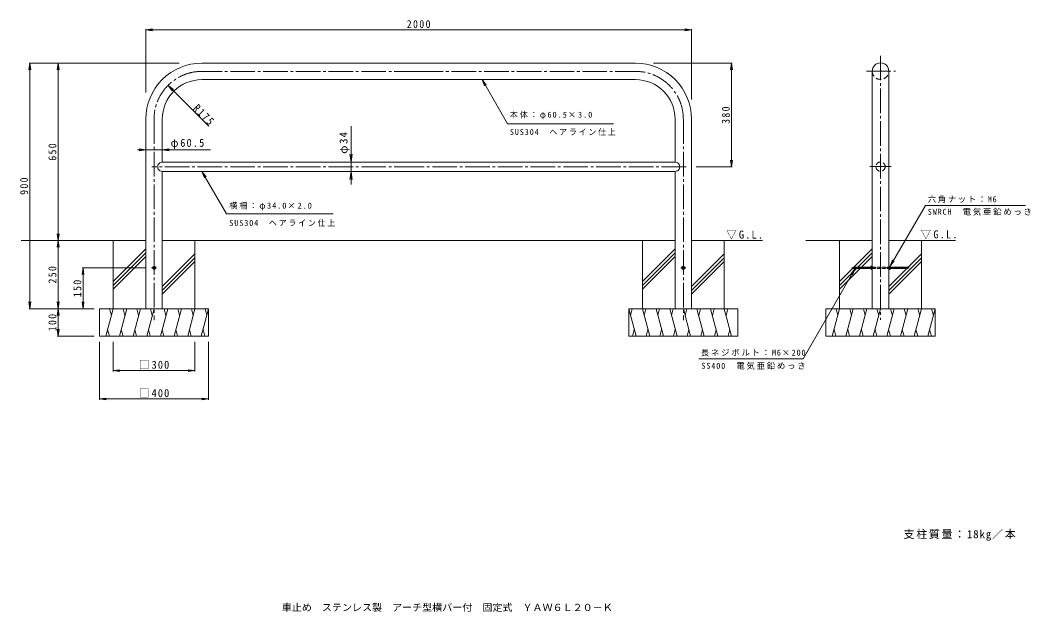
# Model space of a CAD drawing. Units: millimetres, scale not verified. Extents: x -1834 to 1863, y -1377 to 791.
import ezdxf
from ezdxf.enums import TextEntityAlignment as Align

# ---------------------------------------------------------------- set-up
doc = ezdxf.new("R2010")
doc.units = ezdxf.units.MM
doc.header["$LTSCALE"] = 10
for name, pattern in [('CHAIN2', [12, 9, -1, 1, -1]), ('DASHED1', [1.8, 1.2, -0.6]), ('DASHED2', [3, 2, -1])]:
    doc.linetypes.add(name, pattern=pattern)
for name, color, linetype, lineweight in [('C-0', 7, 'CHAIN2', 9), ('C-2', 3, 'Continuous', 9), ('C-4', 7, 'Continuous', 9), ('C-5', 7, 'Continuous', 9), ('C-E', 6, 'Continuous', 5)]:
    doc.layers.add(name, color=color, linetype=linetype, lineweight=lineweight)
doc.layers.add('F-F_F-Fﾚｲﾔ', color=2, linetype='Continuous')
doc.styles.add('ＭＳ ゴシック', font='')
doc.styles.get('ＭＳ ゴシック').set_extended_font_data('MS Gothic')

msp = doc.modelspace()

# ---------------------------------------------------------------- linework, layer by layer
at = {"layer": 'C-0'}
for p, q in [((1319.17, 660.6), (1319.17, -307.57)), ((-373.21, 603.19), (-1167.96, 603.19)), ((-373.21, 603.19), (421.54, 603.19)), ((1267.28, 604.08), (1374.31, 604.08)), ((-1342.96, 428.19), (-1342.96, -308.46)), ((596.54, 428.19), (596.54, -308.46)), ((-373.21, 253.44), (-1350.55, 253.44)), ((606.99, 253.44), (-373.21, 253.44)), ((1280.39, 254.33), (1357.51, 254.33))]:
    msp.add_line(p, q, dxfattribs=at)
for centre, start, end in [((-1167.96, 428.19), 89.99976, 180), ((421.54, 428.19), 0, 90.00024)]:
    msp.add_arc(centre, 175, start, end, dxfattribs=at)
at = {"layer": 'C-2'}
for p, q in [((-373.21, 633.44), (-1167.96, 633.44)), ((-373.21, 633.44), (421.54, 633.44)), ((1288.92, 604.08), (1288.92, 6.05)), ((1349.42, 604.08), (1349.42, 6.05)), ((-373.21, 572.94), (-1167.96, 572.94)), ((-373.21, 572.94), (421.54, 572.94)), ((-1373.21, 428.19), (-1373.21, -266.56)), ((-1312.71, 428.19), (-1312.71, 270.44)), ((566.29, 428.19), (566.29, 270.44)), ((626.79, 428.19), (626.79, -266.56)), ((-373.21, 270.44), (-1312.71, 270.44)), ((-373.21, 270.44), (566.29, 270.44)), ((-1312.71, 236.44), (-373.21, 236.44)), ((-1312.71, 236.44), (-1312.71, -266.56)), ((566.29, 236.44), (-373.21, 236.44)), ((566.29, 236.44), (566.29, -266.56)), ((1288.92, -266.56), (1288.92, 6.05)), ((1349.42, -266.56), (1349.42, 6.05)), ((-1342.97, -110.81), (-1337.97, -113.69)), ((596.53, -110.81), (601.53, -113.69)), ((1284.41, -110.81), (1288.92, -110.81)), ((1353.93, -110.81), (1349.42, -110.81)), ((-1342.97, -122.31), (-1347.97, -119.42)), ((-1342.97, -122.31), (-1337.97, -119.42)), ((-1337.97, -113.69), (-1337.97, -119.42)), ((596.53, -122.31), (591.53, -119.42)), ((596.53, -122.31), (601.53, -119.42)), ((601.53, -113.69), (601.53, -119.42)), ((1219.17, -114.1), (1219.71, -113.56)), ((1283.92, -119.01), (1219.17, -119.01)), ((1219.17, -119.01), (1219.71, -119.56)), ((1283.92, -113.56), (1219.71, -113.56)), ((1219.71, -113.56), (1219.71, -119.56)), ((1283.92, -119.56), (1219.71, -119.56)), ((1283.92, -112.25), (1283.92, -120.86)), ((1284.41, -113.69), (1288.92, -113.69)), ((1284.41, -119.42), (1288.92, -119.42)), ((1284.41, -122.31), (1288.92, -122.31)), ((1353.93, -113.69), (1349.42, -113.69)), ((1353.93, -119.42), (1349.42, -119.42)), ((1353.93, -122.31), (1349.42, -122.31)), ((1354.42, -112.25), (1354.42, -120.86)), ((1354.42, -113.56), (1418.63, -113.56)), ((1354.42, -119.01), (1419.17, -119.01)), ((1354.42, -119.56), (1418.63, -119.56)), ((1419.17, -114.1), (1418.63, -113.56)), ((1418.63, -113.56), (1418.63, -119.56)), ((1419.17, -119.01), (1418.63, -119.56))]:
    msp.add_line(p, q, dxfattribs=at)
at = {"layer": 'C-2', "color": 7, "linetype": 'CHAIN2'}
for p, q in [((-1351.99, -116.56), (-1334.32, -116.56)), ((587.51, -116.56), (605.18, -116.56)), ((1214.17, -116.56), (1424.17, -116.56))]:
    msp.add_line(p, q, dxfattribs=at)
at = {"layer": 'C-2', "linetype": 'DASHED1'}
for p, q in [((1288.92, -113.56), (1349.42, -113.56)), ((1288.92, -119.56), (1349.42, -119.56))]:
    msp.add_line(p, q, dxfattribs=at)
at = {"layer": 'C-2'}
for points in [[(-1342.97, -110.81), (-1347.97, -113.69), (-1347.97, -119.42)], [(596.53, -110.81), (591.53, -113.69), (591.53, -119.42)], [(1283.92, -114.1), (1219.17, -114.1), (1219.17, -119.01)], [(1354.42, -114.1), (1419.17, -114.1), (1419.17, -119.01)]]:
    msp.add_lwpolyline(points, dxfattribs=at)
at = {"layer": 'C-2', "linetype": 'DASHED2'}
msp.add_circle((1319.17, 254.33), 17, dxfattribs=at)
at = {"layer": 'C-2'}
for centre, radius in [((-1342.97, -116.56), 5), ((-1342.97, -116.56), 3), ((596.53, -116.56), 5), ((596.53, -116.56), 3)]:
    msp.add_circle(centre, radius, dxfattribs=at)
for centre, radius, start, end in [((-1167.96, 428.19), 205.25, 89.99977, 180), ((421.54, 428.19), 205.25, 0, 90.00023), ((1319.17, 604.08), 30.25, 0, 180), ((-1167.96, 428.19), 144.75, 89.9998, 180), ((421.54, 428.19), 144.75, 0, 90.0002), ((-1312.71, 253.44), 17, 89.99959, 270), ((566.29, 253.44), 17, 270, 90.00041), ((1286.29, -112.25), 2.37, 142.44278, 217.55722), ((1352.05, -112.25), 2.37, 322.44278, 37.55722), ((1292.52, -116.56), 8.6, 160.548, 199.452), ((1286.29, -120.86), 2.37, 142.44278, 217.55722), ((1345.82, -116.56), 8.6, 340.548, 19.452), ((1352.05, -120.86), 2.37, 322.44278, 37.55722)]:
    msp.add_arc(centre, radius, start, end, dxfattribs=at)
at = {"layer": 'C-2', "linetype": 'DASHED2'}
msp.add_arc((1319.17, 604.08), 30.25, 180.00047, 0.00047, dxfattribs=at)
at = {"layer": 'C-4'}
for p, q in [((-1373.21, 755.33), (-1348.43, 758.6)), ((-1373.21, 758.33), (-1373.21, 525.97)), ((-1373.21, 755.33), (626.79, 755.33)), ((-1373.21, 755.33), (-1348.43, 752.07)), ((626.79, 755.33), (602, 758.6)), ((626.79, 755.33), (602, 752.07)), ((626.79, 758.33), (626.79, 500.27)), ((-1798.09, 633.44), (-1801.36, 608.66)), ((-1801.09, 633.44), (-1251.25, 633.44)), ((-1798.09, 633.44), (-1798.09, -266.56)), ((-1798.09, 633.44), (-1794.83, 608.66)), ((-1694.46, 633.44), (-1697.72, 608.66)), ((-1694.46, 633.44), (-1694.46, -16.56)), ((-1694.46, 633.44), (-1691.2, 608.66)), ((776.04, 633.44), (487.08, 633.44)), ((773.04, 633.44), (769.77, 608.66)), ((773.04, 633.44), (773.04, 253.44)), ((773.04, 633.44), (776.3, 608.66)), ((-1291.71, 551.94), (-1271.87, 536.72)), ((-621.11, 403.02), (-621.11, 188.39)), ((-1135.61, 315.8), (-1403.68, 315.8)), ((-1373.21, 315.8), (-1398, 319.06)), ((-1373.21, 315.8), (-1398, 312.54)), ((-1373.21, 315.8), (-1373.21, 314)), ((-1312.71, 315.8), (-1287.93, 319.06)), ((-1312.71, 315.8), (-1312.71, 314)), ((-1312.71, 315.8), (-1287.93, 312.54)), ((-621.11, 270.44), (-625.02, 300.19)), ((-621.11, 270.44), (-617.19, 300.19)), ((-621.11, 270.44), (-618.11, 270.44)), ((773.04, 253.44), (769.77, 278.23)), ((773.04, 253.44), (776.3, 278.23)), ((-621.11, 236.44), (-625.02, 206.7)), ((-621.11, 236.44), (-618.11, 236.44)), ((-621.11, 236.44), (-617.19, 206.7)), ((776.04, 253.44), (642.95, 253.44)), ((-1694.46, -16.56), (-1697.72, 8.23)), ((-1694.46, -16.56), (-1691.2, 8.23)), ((-1694.46, -16.56), (-1697.72, -41.34)), ((-1694.46, -16.56), (-1691.2, -41.34)), ((-1694.46, -16.56), (-1694.46, -266.56)), ((-1603.15, -116.56), (-1606.41, -141.34)), ((-1606.15, -116.56), (-1371.99, -116.56)), ((-1603.15, -266.56), (-1603.15, -116.56)), ((-1603.15, -116.56), (-1599.89, -141.34)), ((-1798.09, -266.56), (-1801.36, -241.77)), ((-1798.09, -266.56), (-1794.83, -241.77)), ((-1694.46, -266.56), (-1697.72, -241.77)), ((-1694.46, -266.56), (-1691.2, -241.77)), ((-1603.15, -266.56), (-1606.41, -241.77)), ((-1603.15, -266.56), (-1599.89, -241.77)), ((-1801.09, -266.56), (-1562.96, -266.56)), ((-1694.46, -266.56), (-1697.72, -291.34)), ((-1694.46, -266.56), (-1694.46, -366.56)), ((-1694.46, -266.56), (-1691.2, -291.34)), ((-1694.46, -366.56), (-1697.72, -341.77)), ((-1697.46, -366.56), (-1562.96, -366.56)), ((-1694.46, -366.56), (-1691.2, -341.77)), ((-1542.96, -600.16), (-1542.96, -388.06)), ((-1492.96, -496.05), (-1492.96, -388.06)), ((-1192.96, -496.05), (-1192.96, -388.06)), ((-1142.96, -600.16), (-1142.96, -388.06)), ((-1492.96, -493.05), (-1468.18, -489.78)), ((-1492.96, -493.05), (-1192.96, -493.05)), ((-1492.96, -493.05), (-1468.18, -496.31)), ((-1192.96, -493.05), (-1217.75, -489.78)), ((-1192.96, -493.05), (-1217.75, -496.31)), ((-1542.96, -597.16), (-1518.18, -593.9)), ((-1542.96, -597.16), (-1142.96, -597.16)), ((-1542.96, -597.16), (-1518.18, -600.42)), ((-1142.96, -597.16), (-1167.75, -593.9)), ((-1142.96, -597.16), (-1167.75, -600.42))]:
    msp.add_line(p, q, dxfattribs=at)
msp.add_lwpolyline([(-1142.52, 402.65), (-1291.71, 551.94), (-1276.49, 532.1)], dxfattribs=at)
at = {"layer": 'C-5'}
for p, q in [((-141.2, 572.94), (-125.98, 553.11)), ((-141.2, 572.94), (-131.63, 549.85)), ((-141.2, 572.94), (-47.61, 410.85)), ((-47.61, 410.85), (340.76, 410.85)), ((-1167.36, 236.44), (-1077.15, 81.18)), ((-1167.36, 236.44), (-1152.14, 216.61)), ((-1167.36, 236.44), (-1157.8, 213.35)), ((1353.93, -110.81), (1483.44, 111.36)), ((1483.44, 111.36), (1850.61, 111.36)), ((-1077.15, 81.18), (-687.01, 81.18)), ((1353.93, -110.81), (1363.59, -87.75)), ((1353.93, -110.81), (1369.23, -91.04)), ((1225.75, -119.56), (1035.16, -449.59)), ((1225.75, -119.56), (1210.53, -139.39)), ((1225.75, -119.56), (1216.18, -142.65)), ((653.28, -449.59), (1035.16, -449.59))]:
    msp.add_line(p, q, dxfattribs=at)
at = {"layer": 'C-E'}
for p, q in [((-1373.21, -16.56), (-1829.33, -16.56)), ((-1492.96, -266.56), (-1492.96, -16.56)), ((-1312.71, -16.56), (566.29, -16.56)), ((-1192.96, -266.56), (-1192.96, -16.56)), ((446.54, -266.56), (446.54, -16.56)), ((886.36, -16.56), (626.79, -16.56)), ((746.54, -266.56), (746.54, -16.56)), ((1044.98, -16.56), (1288.92, -16.56)), ((1169.17, -266.56), (1169.17, -16.56)), ((1349.42, -16.56), (1594.13, -16.56)), ((1469.17, -266.56), (1469.17, -16.56)), ((-1373.21, -47), (-1492.96, -166.75)), ((-1373.21, -61.14), (-1492.96, -180.89)), ((-1192.96, -65.63), (-1312.71, -185.38)), ((566.29, -47), (446.54, -166.75)), ((566.29, -61.14), (446.54, -180.89)), ((746.54, -65.63), (626.79, -185.38)), ((1288.92, -47), (1169.17, -166.75)), ((1288.92, -61.14), (1169.17, -180.89)), ((1469.17, -65.63), (1349.42, -185.38)), ((-1373.21, -75.28), (-1492.96, -195.03)), ((-1192.96, -79.77), (-1312.71, -199.52)), ((-1192.96, -93.91), (-1312.71, -213.66)), ((566.29, -75.28), (446.54, -195.03)), ((746.54, -79.77), (626.79, -199.52)), ((746.54, -93.91), (626.79, -213.66)), ((1288.92, -75.28), (1169.17, -195.03)), ((1469.17, -79.77), (1349.42, -199.52)), ((1469.17, -93.91), (1349.42, -213.66)), ((-1542.96, -266.56), (-1142.96, -266.56)), ((-1542.96, -366.56), (-1542.96, -266.56)), ((-1492.96, -266.56), (-1519.76, -366.56)), ((-1506.01, -266.56), (-1499.49, -290.91)), ((-1442.96, -266.56), (-1469.76, -366.56)), ((-1456.01, -266.56), (-1449.49, -290.91)), ((-1392.96, -266.56), (-1419.76, -366.56)), ((-1406.01, -266.56), (-1399.49, -290.91)), ((-1342.96, -266.56), (-1369.76, -366.56)), ((-1356.01, -266.56), (-1349.49, -290.91)), ((-1292.96, -266.56), (-1319.76, -366.56)), ((-1306.01, -266.56), (-1299.49, -290.91)), ((-1242.96, -266.56), (-1269.76, -366.56)), ((-1256.01, -266.56), (-1249.49, -290.91)), ((-1192.96, -266.56), (-1219.76, -366.56)), ((-1206.01, -266.56), (-1199.49, -290.91)), ((-1142.96, -266.56), (-1169.76, -366.56)), ((-1156.01, -266.56), (-1149.49, -290.91)), ((-1142.96, -366.56), (-1142.96, -266.56)), ((396.54, -366.56), (396.54, -266.56)), ((796.54, -266.56), (396.54, -266.56)), ((396.54, -266.56), (423.33, -366.56)), ((409.59, -266.56), (403.06, -290.91)), ((446.54, -266.56), (473.33, -366.56)), ((459.59, -266.56), (453.06, -290.91)), ((496.54, -266.56), (523.33, -366.56)), ((509.59, -266.56), (503.06, -290.91)), ((546.54, -266.56), (573.33, -366.56)), ((559.59, -266.56), (553.06, -290.91)), ((596.54, -266.56), (623.33, -366.56)), ((609.59, -266.56), (603.06, -290.91)), ((646.54, -266.56), (673.33, -366.56)), ((659.59, -266.56), (653.06, -290.91)), ((696.54, -266.56), (723.33, -366.56)), ((709.59, -266.56), (703.06, -290.91)), ((746.54, -266.56), (773.33, -366.56)), ((759.59, -266.56), (753.06, -290.91)), ((796.54, -366.56), (796.54, -266.56)), ((1119.17, -366.56), (1119.17, -266.56)), ((1119.17, -266.56), (1519.17, -266.56)), ((1169.17, -266.56), (1142.38, -366.56)), ((1156.12, -266.56), (1162.65, -290.91)), ((1219.17, -266.56), (1192.38, -366.56)), ((1206.12, -266.56), (1212.65, -290.91)), ((1242.38, -366.56), (1269.17, -266.56)), ((1262.65, -290.91), (1256.12, -266.56)), ((1292.38, -366.56), (1319.17, -266.56)), ((1312.65, -290.91), (1306.12, -266.56)), ((1342.38, -366.56), (1369.17, -266.56)), ((1362.65, -290.91), (1356.12, -266.56)), ((1419.17, -266.56), (1392.38, -366.56)), ((1406.12, -266.56), (1412.65, -290.91)), ((1469.17, -266.56), (1442.38, -366.56)), ((1456.12, -266.56), (1462.65, -290.91)), ((1519.17, -266.56), (1492.38, -366.56)), ((1506.12, -266.56), (1512.65, -290.91)), ((1519.17, -366.56), (1519.17, -266.56)), ((-1542.96, -366.56), (-1142.96, -366.56)), ((-1506.71, -366.56), (-1513.23, -342.21)), ((-1456.71, -366.56), (-1463.23, -342.21)), ((-1406.71, -366.56), (-1413.23, -342.21)), ((-1356.71, -366.56), (-1363.23, -342.21)), ((-1306.71, -366.56), (-1313.23, -342.21)), ((-1256.71, -366.56), (-1263.23, -342.21)), ((-1206.71, -366.56), (-1213.23, -342.21)), ((-1156.71, -366.56), (-1163.23, -342.21)), ((796.54, -366.56), (396.54, -366.56)), ((410.28, -366.56), (416.81, -342.21)), ((460.28, -366.56), (466.81, -342.21)), ((510.28, -366.56), (516.81, -342.21)), ((560.28, -366.56), (566.81, -342.21)), ((610.28, -366.56), (616.81, -342.21)), ((660.28, -366.56), (666.81, -342.21)), ((710.28, -366.56), (716.81, -342.21)), ((760.28, -366.56), (766.81, -342.21)), ((1119.17, -366.56), (1519.17, -366.56)), ((1155.43, -366.56), (1148.9, -342.21)), ((1205.43, -366.56), (1198.9, -342.21)), ((1255.43, -366.56), (1248.9, -342.21)), ((1305.43, -366.56), (1298.9, -342.21)), ((1355.43, -366.56), (1348.9, -342.21)), ((1405.43, -366.56), (1398.9, -342.21)), ((1455.43, -366.56), (1448.9, -342.21)), ((1505.43, -366.56), (1498.9, -342.21))]:
    msp.add_line(p, q, dxfattribs=at)

# ---------------------------------------------------------------- texts
at = {"layer": 'C-4', "color": 2, "char_height": 29.33, "attachment_point": 7, "style": 'ＭＳ ゴシック'}
for s, insert in [('\\T1.28;\\W0.9;2000', (-416.96, 761.33)), ('\\T1.22;\\W0.95;φ60.5', (-1282.26, 318.8)), ('\\T1.21;\\W0.95;□300', (-1397.96, -487.05)), ('\\T1.21;\\W0.95;□400', (-1397.96, -591.16))]:
    msp.add_mtext(s, dxfattribs=dict(at, insert=insert))
for s, insert, rotation in [('\\T1.28;\\W0.9;R175', (-1202.76, 465), 315), ('\\T1.27;\\W0.9;380', (767.04, 410.94), 90), ('\\T1.19;φ34', (-626.11, 301.23), 90), ('\\T1.27;\\W0.9;650', (-1700.46, 275.94), 90), ('\\T1.27;\\W0.9;900', (-1804.09, 150.94), 90), ('\\T1.27;\\W0.9;250', (-1700.46, -174.06), 90), ('\\T1.27;\\W0.9;150', (-1609.15, -224.06), 90), ('\\T1.27;\\W0.9;100', (-1700.46, -349.06), 90)]:
    msp.add_mtext(s, dxfattribs=dict(at, insert=insert, rotation=rotation))
at = {"layer": 'C-5', "char_height": 21.99, "attachment_point": 7, "style": 'ＭＳ ゴシック'}
for s, insert in [('\\T1.25;\\W0.95;本体：φ60.5×3.0', (-39.24, 427.45)), ('\\T1.22;\\W0.95;SUS304\u3000ヘアライン仕上', (-39.24, 367.71)), ('\\T1.19;六角ナット：M6', (1492.23, 121.23)), ('\\T1.25;\\W0.95;横柵：φ34.0×2.0', (-1067.01, 94.33)), ('\\T1.21;SWRCH\u3000電気亜鉛めっき', (1492.23, 74.9)), ('\\T1.22;\\W0.95;SUS304\u3000ヘアライン仕上', (-1067.01, 34.58)), ('\\T1.21;長ネジボルト：M6×200', (660.3, -440.84)), ('\\T1.21;SS400\u3000電気亜鉛めっき', (662.8, -489.44))]:
    msp.add_mtext(s, dxfattribs=dict(at, insert=insert))
at = {"layer": 'C-5', "color": 2, "char_height": 29.33, "attachment_point": 7, "style": 'ＭＳ ゴシック'}
for s, insert in [('\\T1.22;\\W0.95;▽G.L.', (753.71, -12.22)), ('\\T1.22;\\W0.95;▽G.L.', (1466.44, -11.33)), ('\\T1.16;支柱質量：18kg／本', (1403.49, -1116.84))]:
    msp.add_mtext(s, dxfattribs=dict(at, insert=insert))
at = {"layer": 'F-F_F-Fﾚｲﾔ', "style": 'ＭＳ ゴシック', "width": 1.05}
msp.add_text('車止め\u3000ステンレス製\u3000アーチ型横バー付\u3000固定式\u3000ＹＡＷ６Ｌ２０－Ｋ', height=25.66, dxfattribs=at).set_placement((-874.86, -1381.73), align=Align.BOTTOM_LEFT)

doc.saveas('drawing.dxf')
